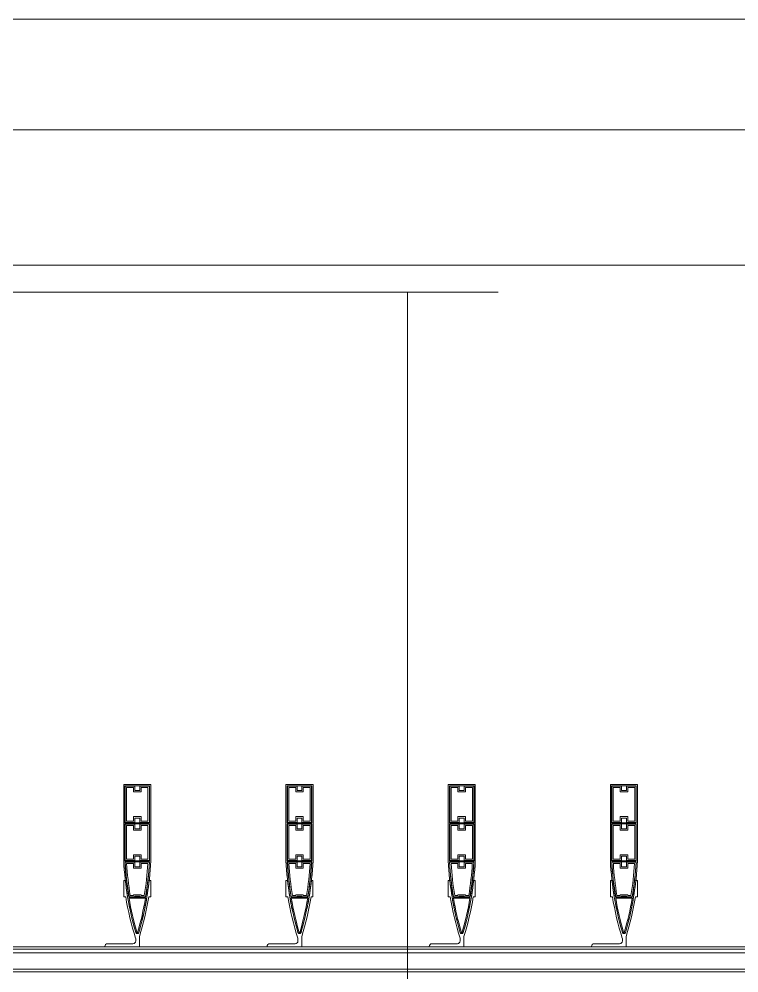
# Model space of a CAD drawing. Header units: millimetres. Extents: x 48966 to 155647, y -43515 to 26217.
# Drawn here: x 77213 to 78544, y 24159 to 25922 of the extents above; entities that cross this region are included whole.
import ezdxf

# ---------------------------------------------------------------- set-up
doc = ezdxf.new("R2010")
doc.units = ezdxf.units.MM
doc.linetypes.add('Осевые', pattern=[6350, 1270, -952.5, 3175, -952.5])
for name, color, linetype, lineweight in [('Обобщенные модели', 7, 'Continuous', 9), ('Обобщенные модели-1', 7, 'Continuous', 18), ('Оси-2', 7, 'Осевые', 9), ('Перекрытия', 7, 'Continuous', 9), ('Стены', 7, 'Continuous', 9)]:
    doc.layers.add(name, color=color, linetype=linetype, lineweight=lineweight)

# ---------------------------------------------------------------- blocks, each defined once
blk = doc.blocks.new('Обвязочная балка 1 - Обвязочная балка 1-1451838-План 5-го этажа на отм_ _12_600')
at = {"layer": 'Обобщенные модели'}
for p, q in [((116781.7, 24196.1), (60831.6, 24196.1)), ((60831.6, 24166.3), (116781.7, 24166.3))]:
    blk.add_line(p, q, dxfattribs=at)
at = {"layer": 'Обобщенные модели-1'}
for p, q in [((116781.7, 24207.1), (60831.6, 24207.1)), ((60831.6, 24203.1), (116781.7, 24203.1)), ((116781.7, 24161.1), (60831.6, 24161.1))]:
    blk.add_line(p, q, dxfattribs=at)
blk = doc.blocks.new('Профиль ламели44 - Профиль ламели-1463669-План 5-го этажа на отм_ _12_600')
at = {"layer": 'Обобщенные модели-1'}
for p, q in [((75106.9, 24507.1), (75106.9, 24366.2)), ((75156.9, 24507.1), (75106.9, 24507.1)), ((75156.9, 24366.2), (75156.9, 24507.1)), ((75109.1, 24436.5), (75109.1, 24504.9)), ((75109.1, 24504.9), (75154.7, 24504.9)), ((75127.4, 24504.4), (75109.6, 24504.4)), ((75109.6, 24504.4), (75109.6, 24437)), ((75112.1, 24439.5), (75112.1, 24501.9)), ((75112.1, 24501.9), (75124.9, 24501.9)), ((75124.9, 24501.9), (75124.9, 24493.5)), ((75124.9, 24493.5), (75138.8, 24493.5)), ((75127.4, 24496), (75127.4, 24504.4)), ((75136.3, 24496), (75127.4, 24496)), ((75154.2, 24504.4), (75136.3, 24504.4)), ((75136.3, 24504.4), (75136.3, 24496)), ((75138.8, 24493.5), (75138.8, 24501.9)), ((75138.8, 24501.9), (75151.7, 24501.9)), ((75151.7, 24501.9), (75151.7, 24439.5)), ((75154.2, 24437), (75154.2, 24504.4)), ((75154.7, 24504.9), (75154.7, 24436.5)), ((75154.7, 24436.5), (75109.1, 24436.5)), ((75109.6, 24437), (75127.4, 24437)), ((75124.9, 24439.5), (75112.1, 24439.5)), ((75138.8, 24447.9), (75124.9, 24447.9)), ((75124.9, 24447.9), (75124.9, 24439.5)), ((75127.4, 24437), (75127.4, 24445.4)), ((75127.4, 24445.4), (75136.3, 24445.4)), ((75136.3, 24445.4), (75136.3, 24437)), ((75136.3, 24437), (75154.2, 24437)), ((75138.8, 24439.5), (75138.8, 24447.9)), ((75151.7, 24439.5), (75138.8, 24439.5)), ((75109.1, 24434.6), (75154.7, 24434.6)), ((75109.1, 24366.2), (75109.1, 24434.6)), ((75127.4, 24434.1), (75109.6, 24434.1)), ((75109.6, 24434.1), (75109.6, 24366.7)), ((75112.1, 24369.2), (75112.1, 24431.6)), ((75112.1, 24431.6), (75124.9, 24431.6)), ((75124.9, 24431.6), (75124.9, 24423.2)), ((75124.9, 24423.2), (75138.8, 24423.2)), ((75127.4, 24425.7), (75127.4, 24434.1)), ((75136.3, 24425.7), (75127.4, 24425.7)), ((75154.2, 24434.1), (75136.3, 24434.1)), ((75136.3, 24434.1), (75136.3, 24425.7)), ((75138.8, 24423.2), (75138.8, 24431.6)), ((75138.8, 24431.6), (75151.7, 24431.6)), ((75151.7, 24431.6), (75151.7, 24369.2)), ((75154.2, 24366.7), (75154.2, 24434.1)), ((75154.7, 24434.6), (75154.7, 24366.2)), ((75154.7, 24366.2), (75109.1, 24366.2)), ((75109.6, 24366.7), (75127.4, 24366.7)), ((75124.9, 24369.2), (75112.1, 24369.2)), ((75138.8, 24377.6), (75124.9, 24377.6)), ((75124.9, 24377.6), (75124.9, 24369.2)), ((75127.4, 24366.7), (75127.4, 24375.1)), ((75127.4, 24375.1), (75136.3, 24375.1)), ((75136.3, 24375.1), (75136.3, 24366.7)), ((75136.3, 24366.7), (75154.2, 24366.7)), ((75138.8, 24369.2), (75138.8, 24377.6)), ((75151.7, 24369.2), (75138.8, 24369.2)), ((75109.1, 24364.3), (75154.6, 24364.3)), ((75127.4, 24363.8), (75109.6, 24363.8)), ((75112.2, 24361.3), (75124.9, 24361.3)), ((75124.9, 24361.3), (75124.9, 24352.9)), ((75124.9, 24352.9), (75138.8, 24352.9)), ((75127.4, 24355.4), (75127.4, 24363.8)), ((75136.3, 24355.4), (75127.4, 24355.4)), ((75154.2, 24363.8), (75136.3, 24363.8)), ((75136.3, 24363.8), (75136.3, 24355.4)), ((75138.8, 24352.9), (75138.8, 24361.3)), ((75138.8, 24361.3), (75151.5, 24361.3)), ((75109.8, 24330.1), (75106.9, 24330.1)), ((75106.9, 24330.1), (75106.9, 24299.7)), ((75156.8, 24330.1), (75153.9, 24330.1)), ((75156.8, 24299.7), (75156.8, 24330.1)), ((75106.9, 24299.7), (75110.5, 24299.7)), ((75147.4, 24299.2), (75116.3, 24299.2)), ((75116.6, 24297.3), (75147.1, 24297.3)), ((75116.8, 24299.7), (75127.4, 24299.7)), ((75124.9, 24302.2), (75118.9, 24302.2)), ((75138.8, 24303.5), (75124.9, 24303.5)), ((75124.9, 24303.5), (75124.9, 24302.2)), ((75127.4, 24299.7), (75127.4, 24301)), ((75127.4, 24301), (75136.3, 24301)), ((75136.3, 24301), (75136.3, 24299.7)), ((75136.3, 24299.7), (75146.9, 24299.7)), ((75138.8, 24302.2), (75138.8, 24303.5)), ((75144.8, 24302.2), (75138.8, 24302.2)), ((75153.2, 24299.7), (75156.8, 24299.7)), ((75135.9, 24207.1), (75135.9, 24226.3)), ((75071.9, 24208.1), (75071.9, 24207.1)), ((75071.9, 24207.1), (75135.9, 24207.1)), ((75123.9, 24213.1), (75076.9, 24213.1)), ((75128.9, 24223), (75128.9, 24218.1))]:
    blk.add_line(p, q, dxfattribs=at)
for centre, radius, start, end in [((75680.6, 24394.6), 574.5, 182.8338, 196.2258), ((74583.1, 24394.6), 574.5, 343.7742, 357.1662), ((75680.7, 24394.3), 572.3, 183.0109, 189.5715), ((75680.4, 24395.9), 571.8, 183.2193, 189.6867), ((75680.5, 24395.6), 569.3, 183.4571, 189.4457), ((74583.2, 24395.6), 569.3, 350.5543, 356.5429), ((74583.3, 24395.9), 571.8, 350.3133, 356.7807), ((74583, 24394.3), 572.3, 350.4285, 356.9891), ((75680.6, 24394.6), 574.5, 186.4465, 196.2576), ((74583.1, 24394.6), 574.5, 343.7424, 353.5535), ((75677.1, 24394.6), 574.5, 189.5084, 197.3712), ((75649, 24386.8), 539.8, 189.5428, 196.4344), ((74614.7, 24386.8), 539.8, 343.5656, 350.4572), ((74586.6, 24394.6), 574.5, 342.9661, 350.4916), ((75131.9, 24235.1), 3, 200, 340), ((75131.9, 24234.5), 2.84, 196.2576, 343.7424), ((75131.9, 24234.2), 0.645, 196.4344, 343.5656), ((75076.9, 24208.1), 5, 90, 180), ((75123.9, 24218.1), 5, 270, 0)]:
    blk.add_arc(centre, radius, start, end, dxfattribs=at)
blk = doc.blocks.new('Профиль ламели45 - Профиль ламели-1463934-План 5-го этажа на отм_ _12_600')
at = {"layer": 'Обобщенные модели-1'}
for p, q in [((75406.9, 24507.1), (75406.9, 24366.2)), ((75456.9, 24507.1), (75406.9, 24507.1)), ((75456.9, 24366.2), (75456.9, 24507.1)), ((75409.1, 24436.5), (75409.1, 24504.9)), ((75409.1, 24504.9), (75454.7, 24504.9)), ((75427.4, 24504.4), (75409.6, 24504.4)), ((75409.6, 24504.4), (75409.6, 24437)), ((75412.1, 24439.5), (75412.1, 24501.9)), ((75412.1, 24501.9), (75424.9, 24501.9)), ((75424.9, 24501.9), (75424.9, 24493.5)), ((75424.9, 24493.5), (75438.8, 24493.5)), ((75427.4, 24496), (75427.4, 24504.4)), ((75436.3, 24496), (75427.4, 24496)), ((75454.2, 24504.4), (75436.3, 24504.4)), ((75436.3, 24504.4), (75436.3, 24496)), ((75438.8, 24493.5), (75438.8, 24501.9)), ((75438.8, 24501.9), (75451.7, 24501.9)), ((75451.7, 24501.9), (75451.7, 24439.5)), ((75454.2, 24437), (75454.2, 24504.4)), ((75454.7, 24504.9), (75454.7, 24436.5)), ((75454.7, 24436.5), (75409.1, 24436.5)), ((75409.6, 24437), (75427.4, 24437)), ((75424.9, 24439.5), (75412.1, 24439.5)), ((75438.8, 24447.9), (75424.9, 24447.9)), ((75424.9, 24447.9), (75424.9, 24439.5)), ((75427.4, 24437), (75427.4, 24445.4)), ((75427.4, 24445.4), (75436.3, 24445.4)), ((75436.3, 24445.4), (75436.3, 24437)), ((75436.3, 24437), (75454.2, 24437)), ((75438.8, 24439.5), (75438.8, 24447.9)), ((75451.7, 24439.5), (75438.8, 24439.5)), ((75409.1, 24434.6), (75454.7, 24434.6)), ((75409.1, 24366.2), (75409.1, 24434.6)), ((75427.4, 24434.1), (75409.6, 24434.1)), ((75409.6, 24434.1), (75409.6, 24366.7)), ((75412.1, 24369.2), (75412.1, 24431.6)), ((75412.1, 24431.6), (75424.9, 24431.6)), ((75424.9, 24431.6), (75424.9, 24423.2)), ((75424.9, 24423.2), (75438.8, 24423.2)), ((75427.4, 24425.7), (75427.4, 24434.1)), ((75436.3, 24425.7), (75427.4, 24425.7)), ((75454.2, 24434.1), (75436.3, 24434.1)), ((75436.3, 24434.1), (75436.3, 24425.7)), ((75438.8, 24423.2), (75438.8, 24431.6)), ((75438.8, 24431.6), (75451.7, 24431.6)), ((75451.7, 24431.6), (75451.7, 24369.2)), ((75454.2, 24366.7), (75454.2, 24434.1)), ((75454.7, 24434.6), (75454.7, 24366.2)), ((75454.7, 24366.2), (75409.1, 24366.2)), ((75409.6, 24366.7), (75427.4, 24366.7)), ((75424.9, 24369.2), (75412.1, 24369.2)), ((75438.8, 24377.6), (75424.9, 24377.6)), ((75424.9, 24377.6), (75424.9, 24369.2)), ((75427.4, 24366.7), (75427.4, 24375.1)), ((75427.4, 24375.1), (75436.3, 24375.1)), ((75436.3, 24375.1), (75436.3, 24366.7)), ((75436.3, 24366.7), (75454.2, 24366.7)), ((75438.8, 24369.2), (75438.8, 24377.6)), ((75451.7, 24369.2), (75438.8, 24369.2)), ((75409.1, 24364.3), (75454.6, 24364.3)), ((75427.4, 24363.8), (75409.6, 24363.8)), ((75412.2, 24361.3), (75424.9, 24361.3)), ((75424.9, 24361.3), (75424.9, 24352.9)), ((75424.9, 24352.9), (75438.8, 24352.9)), ((75427.4, 24355.4), (75427.4, 24363.8)), ((75436.3, 24355.4), (75427.4, 24355.4)), ((75454.2, 24363.8), (75436.3, 24363.8)), ((75436.3, 24363.8), (75436.3, 24355.4)), ((75438.8, 24352.9), (75438.8, 24361.3)), ((75438.8, 24361.3), (75451.5, 24361.3)), ((75409.8, 24330.1), (75406.9, 24330.1)), ((75406.9, 24330.1), (75406.9, 24299.7)), ((75456.8, 24330.1), (75453.9, 24330.1)), ((75456.8, 24299.7), (75456.8, 24330.1)), ((75406.9, 24299.7), (75410.5, 24299.7)), ((75447.4, 24299.2), (75416.3, 24299.2)), ((75416.6, 24297.3), (75447.1, 24297.3)), ((75416.8, 24299.7), (75427.4, 24299.7)), ((75424.9, 24302.2), (75418.9, 24302.2)), ((75438.8, 24303.5), (75424.9, 24303.5)), ((75424.9, 24303.5), (75424.9, 24302.2)), ((75427.4, 24299.7), (75427.4, 24301)), ((75427.4, 24301), (75436.3, 24301)), ((75436.3, 24301), (75436.3, 24299.7)), ((75436.3, 24299.7), (75446.9, 24299.7)), ((75438.8, 24302.2), (75438.8, 24303.5)), ((75444.8, 24302.2), (75438.8, 24302.2)), ((75453.2, 24299.7), (75456.8, 24299.7)), ((75435.9, 24207.1), (75435.9, 24226.3)), ((75371.9, 24208.1), (75371.9, 24207.1)), ((75371.9, 24207.1), (75435.9, 24207.1)), ((75423.9, 24213.1), (75376.9, 24213.1)), ((75428.9, 24223), (75428.9, 24218.1))]:
    blk.add_line(p, q, dxfattribs=at)
for centre, radius, start, end in [((75980.6, 24394.6), 574.5, 182.8338, 196.2258), ((74883.1, 24394.6), 574.5, 343.7742, 357.1662), ((75980.7, 24394.3), 572.3, 183.0109, 189.5715), ((75980.4, 24395.9), 571.8, 183.2193, 189.6867), ((75980.5, 24395.6), 569.3, 183.4571, 189.4457), ((74883.2, 24395.6), 569.3, 350.5543, 356.5429), ((74883.3, 24395.9), 571.8, 350.3133, 356.7807), ((74883, 24394.3), 572.3, 350.4285, 356.9891), ((75980.6, 24394.6), 574.5, 186.4465, 196.2576), ((74883.1, 24394.6), 574.5, 343.7424, 353.5535), ((75977.1, 24394.6), 574.5, 189.5084, 197.3712), ((75949, 24386.8), 539.8, 189.5428, 196.4344), ((74914.7, 24386.8), 539.8, 343.5656, 350.4572), ((74886.6, 24394.6), 574.5, 342.9661, 350.4916), ((75431.9, 24235.1), 3, 200, 340), ((75431.9, 24234.5), 2.84, 196.2576, 343.7424), ((75431.9, 24234.2), 0.645, 196.4344, 343.5656), ((75376.9, 24208.1), 5, 90, 180), ((75423.9, 24218.1), 5, 270, 0)]:
    blk.add_arc(centre, radius, start, end, dxfattribs=at)
blk = doc.blocks.new('Профиль ламели46 - Профиль ламели-1464199-План 5-го этажа на отм_ _12_600')
at = {"layer": 'Обобщенные модели-1'}
for p, q in [((75706.9, 24507.1), (75706.9, 24366.2)), ((75756.9, 24507.1), (75706.9, 24507.1)), ((75756.9, 24366.2), (75756.9, 24507.1)), ((75709.1, 24436.5), (75709.1, 24504.9)), ((75709.1, 24504.9), (75754.7, 24504.9)), ((75727.4, 24504.4), (75709.6, 24504.4)), ((75709.6, 24504.4), (75709.6, 24437)), ((75712.1, 24439.5), (75712.1, 24501.9)), ((75712.1, 24501.9), (75724.9, 24501.9)), ((75724.9, 24501.9), (75724.9, 24493.5)), ((75724.9, 24493.5), (75738.8, 24493.5)), ((75727.4, 24496), (75727.4, 24504.4)), ((75736.3, 24496), (75727.4, 24496)), ((75754.2, 24504.4), (75736.3, 24504.4)), ((75736.3, 24504.4), (75736.3, 24496)), ((75738.8, 24493.5), (75738.8, 24501.9)), ((75738.8, 24501.9), (75751.7, 24501.9)), ((75751.7, 24501.9), (75751.7, 24439.5)), ((75754.2, 24437), (75754.2, 24504.4)), ((75754.7, 24504.9), (75754.7, 24436.5)), ((75754.7, 24436.5), (75709.1, 24436.5)), ((75709.6, 24437), (75727.4, 24437)), ((75724.9, 24439.5), (75712.1, 24439.5)), ((75738.8, 24447.9), (75724.9, 24447.9)), ((75724.9, 24447.9), (75724.9, 24439.5)), ((75727.4, 24437), (75727.4, 24445.4)), ((75727.4, 24445.4), (75736.3, 24445.4)), ((75736.3, 24445.4), (75736.3, 24437)), ((75736.3, 24437), (75754.2, 24437)), ((75738.8, 24439.5), (75738.8, 24447.9)), ((75751.7, 24439.5), (75738.8, 24439.5)), ((75709.1, 24434.6), (75754.7, 24434.6)), ((75709.1, 24366.2), (75709.1, 24434.6)), ((75727.4, 24434.1), (75709.6, 24434.1)), ((75709.6, 24434.1), (75709.6, 24366.7)), ((75712.1, 24369.2), (75712.1, 24431.6)), ((75712.1, 24431.6), (75724.9, 24431.6)), ((75724.9, 24431.6), (75724.9, 24423.2)), ((75724.9, 24423.2), (75738.8, 24423.2)), ((75727.4, 24425.7), (75727.4, 24434.1)), ((75736.3, 24425.7), (75727.4, 24425.7)), ((75754.2, 24434.1), (75736.3, 24434.1)), ((75736.3, 24434.1), (75736.3, 24425.7)), ((75738.8, 24423.2), (75738.8, 24431.6)), ((75738.8, 24431.6), (75751.7, 24431.6)), ((75751.7, 24431.6), (75751.7, 24369.2)), ((75754.2, 24366.7), (75754.2, 24434.1)), ((75754.7, 24434.6), (75754.7, 24366.2)), ((75754.7, 24366.2), (75709.1, 24366.2)), ((75709.6, 24366.7), (75727.4, 24366.7)), ((75724.9, 24369.2), (75712.1, 24369.2)), ((75738.8, 24377.6), (75724.9, 24377.6)), ((75724.9, 24377.6), (75724.9, 24369.2)), ((75727.4, 24366.7), (75727.4, 24375.1)), ((75727.4, 24375.1), (75736.3, 24375.1)), ((75736.3, 24375.1), (75736.3, 24366.7)), ((75736.3, 24366.7), (75754.2, 24366.7)), ((75738.8, 24369.2), (75738.8, 24377.6)), ((75751.7, 24369.2), (75738.8, 24369.2)), ((75709.1, 24364.3), (75754.6, 24364.3)), ((75727.4, 24363.8), (75709.6, 24363.8)), ((75712.2, 24361.3), (75724.9, 24361.3)), ((75724.9, 24361.3), (75724.9, 24352.9)), ((75724.9, 24352.9), (75738.8, 24352.9)), ((75727.4, 24355.4), (75727.4, 24363.8)), ((75736.3, 24355.4), (75727.4, 24355.4)), ((75754.2, 24363.8), (75736.3, 24363.8)), ((75736.3, 24363.8), (75736.3, 24355.4)), ((75738.8, 24352.9), (75738.8, 24361.3)), ((75738.8, 24361.3), (75751.5, 24361.3)), ((75709.8, 24330.1), (75706.9, 24330.1)), ((75706.9, 24330.1), (75706.9, 24299.7)), ((75756.8, 24330.1), (75753.9, 24330.1)), ((75756.8, 24299.7), (75756.8, 24330.1)), ((75706.9, 24299.7), (75710.5, 24299.7)), ((75747.4, 24299.2), (75716.3, 24299.2)), ((75716.6, 24297.3), (75747.1, 24297.3)), ((75716.8, 24299.7), (75727.4, 24299.7)), ((75724.9, 24302.2), (75718.9, 24302.2)), ((75738.8, 24303.5), (75724.9, 24303.5)), ((75724.9, 24303.5), (75724.9, 24302.2)), ((75727.4, 24299.7), (75727.4, 24301)), ((75727.4, 24301), (75736.3, 24301)), ((75736.3, 24301), (75736.3, 24299.7)), ((75736.3, 24299.7), (75746.9, 24299.7)), ((75738.8, 24302.2), (75738.8, 24303.5)), ((75744.8, 24302.2), (75738.8, 24302.2)), ((75753.2, 24299.7), (75756.8, 24299.7)), ((75735.9, 24207.1), (75735.9, 24226.3)), ((75671.9, 24208.1), (75671.9, 24207.1)), ((75671.9, 24207.1), (75735.9, 24207.1)), ((75723.9, 24213.1), (75676.9, 24213.1)), ((75728.9, 24223), (75728.9, 24218.1))]:
    blk.add_line(p, q, dxfattribs=at)
for centre, radius, start, end in [((76280.6, 24394.6), 574.5, 182.8338, 196.2258), ((75183.1, 24394.6), 574.5, 343.7742, 357.1662), ((76280.7, 24394.3), 572.3, 183.0109, 189.5715), ((76280.4, 24395.9), 571.8, 183.2193, 189.6867), ((76280.5, 24395.6), 569.3, 183.4571, 189.4457), ((75183.2, 24395.6), 569.3, 350.5543, 356.5429), ((75183.3, 24395.9), 571.8, 350.3133, 356.7807), ((75183, 24394.3), 572.3, 350.4285, 356.9891), ((76280.6, 24394.6), 574.5, 186.4465, 196.2576), ((75183.1, 24394.6), 574.5, 343.7424, 353.5535), ((76277.1, 24394.6), 574.5, 189.5084, 197.3712), ((76249, 24386.8), 539.8, 189.5428, 196.4344), ((75214.7, 24386.8), 539.8, 343.5656, 350.4572), ((75186.6, 24394.6), 574.5, 342.9661, 350.4916), ((75731.9, 24235.1), 3, 200, 340), ((75731.9, 24234.5), 2.84, 196.2576, 343.7424), ((75731.9, 24234.2), 0.645, 196.4344, 343.5656), ((75676.9, 24208.1), 5, 90, 180), ((75723.9, 24218.1), 5, 270, 0)]:
    blk.add_arc(centre, radius, start, end, dxfattribs=at)
blk = doc.blocks.new('Профиль ламели47 - Профиль ламели-1464464-План 5-го этажа на отм_ _12_600')
at = {"layer": 'Обобщенные модели-1'}
for p, q in [((76006.9, 24507.1), (76006.9, 24366.2)), ((76056.9, 24507.1), (76006.9, 24507.1)), ((76056.9, 24366.2), (76056.9, 24507.1)), ((76009.1, 24436.5), (76009.1, 24504.9)), ((76009.1, 24504.9), (76054.7, 24504.9)), ((76027.4, 24504.4), (76009.6, 24504.4)), ((76009.6, 24504.4), (76009.6, 24437)), ((76012.1, 24439.5), (76012.1, 24501.9)), ((76012.1, 24501.9), (76024.9, 24501.9)), ((76024.9, 24501.9), (76024.9, 24493.5)), ((76024.9, 24493.5), (76038.8, 24493.5)), ((76027.4, 24496), (76027.4, 24504.4)), ((76036.3, 24496), (76027.4, 24496)), ((76054.2, 24504.4), (76036.3, 24504.4)), ((76036.3, 24504.4), (76036.3, 24496)), ((76038.8, 24493.5), (76038.8, 24501.9)), ((76038.8, 24501.9), (76051.7, 24501.9)), ((76051.7, 24501.9), (76051.7, 24439.5)), ((76054.2, 24437), (76054.2, 24504.4)), ((76054.7, 24504.9), (76054.7, 24436.5)), ((76054.7, 24436.5), (76009.1, 24436.5)), ((76009.6, 24437), (76027.4, 24437)), ((76024.9, 24439.5), (76012.1, 24439.5)), ((76038.8, 24447.9), (76024.9, 24447.9)), ((76024.9, 24447.9), (76024.9, 24439.5)), ((76027.4, 24437), (76027.4, 24445.4)), ((76027.4, 24445.4), (76036.3, 24445.4)), ((76036.3, 24445.4), (76036.3, 24437)), ((76036.3, 24437), (76054.2, 24437)), ((76038.8, 24439.5), (76038.8, 24447.9)), ((76051.7, 24439.5), (76038.8, 24439.5)), ((76009.1, 24434.6), (76054.7, 24434.6)), ((76009.1, 24366.2), (76009.1, 24434.6)), ((76027.4, 24434.1), (76009.6, 24434.1)), ((76009.6, 24434.1), (76009.6, 24366.7)), ((76012.1, 24369.2), (76012.1, 24431.6)), ((76012.1, 24431.6), (76024.9, 24431.6)), ((76024.9, 24431.6), (76024.9, 24423.2)), ((76024.9, 24423.2), (76038.8, 24423.2)), ((76027.4, 24425.7), (76027.4, 24434.1)), ((76036.3, 24425.7), (76027.4, 24425.7)), ((76054.2, 24434.1), (76036.3, 24434.1)), ((76036.3, 24434.1), (76036.3, 24425.7)), ((76038.8, 24423.2), (76038.8, 24431.6)), ((76038.8, 24431.6), (76051.7, 24431.6)), ((76051.7, 24431.6), (76051.7, 24369.2)), ((76054.2, 24366.7), (76054.2, 24434.1)), ((76054.7, 24434.6), (76054.7, 24366.2)), ((76054.7, 24366.2), (76009.1, 24366.2)), ((76009.6, 24366.7), (76027.4, 24366.7)), ((76024.9, 24369.2), (76012.1, 24369.2)), ((76038.8, 24377.6), (76024.9, 24377.6)), ((76024.9, 24377.6), (76024.9, 24369.2)), ((76027.4, 24366.7), (76027.4, 24375.1)), ((76027.4, 24375.1), (76036.3, 24375.1)), ((76036.3, 24375.1), (76036.3, 24366.7)), ((76036.3, 24366.7), (76054.2, 24366.7)), ((76038.8, 24369.2), (76038.8, 24377.6)), ((76051.7, 24369.2), (76038.8, 24369.2)), ((76009.1, 24364.3), (76054.6, 24364.3)), ((76027.4, 24363.8), (76009.6, 24363.8)), ((76012.2, 24361.3), (76024.9, 24361.3)), ((76024.9, 24361.3), (76024.9, 24352.9)), ((76024.9, 24352.9), (76038.8, 24352.9)), ((76027.4, 24355.4), (76027.4, 24363.8)), ((76036.3, 24355.4), (76027.4, 24355.4)), ((76054.2, 24363.8), (76036.3, 24363.8)), ((76036.3, 24363.8), (76036.3, 24355.4)), ((76038.8, 24352.9), (76038.8, 24361.3)), ((76038.8, 24361.3), (76051.5, 24361.3)), ((76009.8, 24330.1), (76006.9, 24330.1)), ((76006.9, 24330.1), (76006.9, 24299.7)), ((76056.8, 24330.1), (76053.9, 24330.1)), ((76056.8, 24299.7), (76056.8, 24330.1)), ((76006.9, 24299.7), (76010.5, 24299.7)), ((76047.4, 24299.2), (76016.3, 24299.2)), ((76016.6, 24297.3), (76047.1, 24297.3)), ((76016.8, 24299.7), (76027.4, 24299.7)), ((76024.9, 24302.2), (76018.9, 24302.2)), ((76038.8, 24303.5), (76024.9, 24303.5)), ((76024.9, 24303.5), (76024.9, 24302.2)), ((76027.4, 24299.7), (76027.4, 24301)), ((76027.4, 24301), (76036.3, 24301)), ((76036.3, 24301), (76036.3, 24299.7)), ((76036.3, 24299.7), (76046.9, 24299.7)), ((76038.8, 24302.2), (76038.8, 24303.5)), ((76044.8, 24302.2), (76038.8, 24302.2)), ((76053.2, 24299.7), (76056.8, 24299.7)), ((76035.9, 24207.1), (76035.9, 24226.3)), ((75971.9, 24208.1), (75971.9, 24207.1)), ((75971.9, 24207.1), (76035.9, 24207.1)), ((76023.9, 24213.1), (75976.9, 24213.1)), ((76028.9, 24223), (76028.9, 24218.1))]:
    blk.add_line(p, q, dxfattribs=at)
for centre, radius, start, end in [((76580.6, 24394.6), 574.5, 182.8338, 196.2258), ((75483.1, 24394.6), 574.5, 343.7742, 357.1662), ((76580.7, 24394.3), 572.3, 183.0109, 189.5715), ((76580.4, 24395.9), 571.8, 183.2193, 189.6867), ((76580.5, 24395.6), 569.3, 183.4571, 189.4457), ((75483.2, 24395.6), 569.3, 350.5543, 356.5429), ((75483.3, 24395.9), 571.8, 350.3133, 356.7807), ((75483, 24394.3), 572.3, 350.4285, 356.9891), ((76580.6, 24394.6), 574.5, 186.4465, 196.2576), ((75483.1, 24394.6), 574.5, 343.7424, 353.5535), ((76577.1, 24394.6), 574.5, 189.5084, 197.3712), ((76549, 24386.8), 539.8, 189.5428, 196.4344), ((75514.7, 24386.8), 539.8, 343.5656, 350.4572), ((75486.6, 24394.6), 574.5, 342.9661, 350.4916), ((76031.9, 24235.1), 3, 200, 340), ((76031.9, 24234.5), 2.84, 196.2576, 343.7424), ((76031.9, 24234.2), 0.645, 196.4344, 343.5656), ((75976.9, 24208.1), 5, 90, 180), ((76023.9, 24218.1), 5, 270, 0)]:
    blk.add_arc(centre, radius, start, end, dxfattribs=at)

msp = doc.modelspace()

# ---------------------------------------------------------------- linework, layer by layer
at = {"layer": 'Оси-2'}
for p, q in [((150171.6, 25417.1), (50565.6, 25417.1)), ((77931.6, 25417.1), (77931.6, -41737.8))]:
    msp.add_line(p, q, dxfattribs=at)
at = {"layer": 'Перекрытия'}
for p, q in [((116431.3, 25717.1), (62010.2, 25717.1)), ((79231.6, 25467.1), (65481.6, 25467.1))]:
    msp.add_line(p, q, dxfattribs=at)
at = {"layer": 'Стены'}
for p, q in [((62013.6, 25922.1), (117136.3, 25922.1)), ((61731.6, 25717.1), (117135.4, 25717.1)), ((117135.3, 25717.1), (62013.6, 25717.1)), ((117189.7, 25467.1), (61731.6, 25467.1))]:
    msp.add_line(p, q, dxfattribs=at)

# ---------------------------------------------------------------- block references
at = {"layer": 'Обобщенные модели'}
for name, p in [('Профиль ламели44 - Профиль ламели-1463669-План 5-го этажа на отм_ _12_600', (2300, 0)), ('Профиль ламели45 - Профиль ламели-1463934-План 5-го этажа на отм_ _12_600', (2300, 0)), ('Профиль ламели46 - Профиль ламели-1464199-План 5-го этажа на отм_ _12_600', (2300, 0)), ('Профиль ламели47 - Профиль ламели-1464464-План 5-го этажа на отм_ _12_600', (2300, 0)), ('Обвязочная балка 1 - Обвязочная балка 1-1451838-План 5-го этажа на отм_ _12_600', (0, 0))]:
    msp.add_blockref(name, p, dxfattribs=at)

doc.saveas('drawing.dxf')
